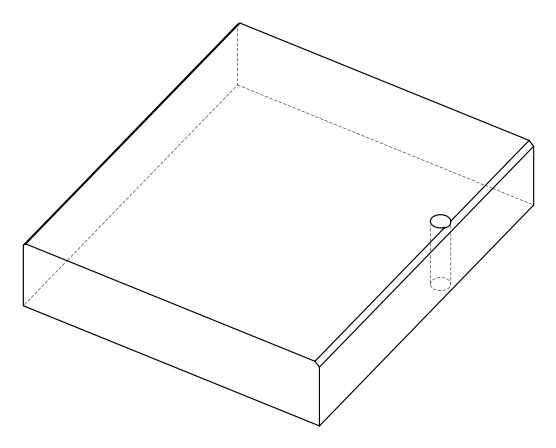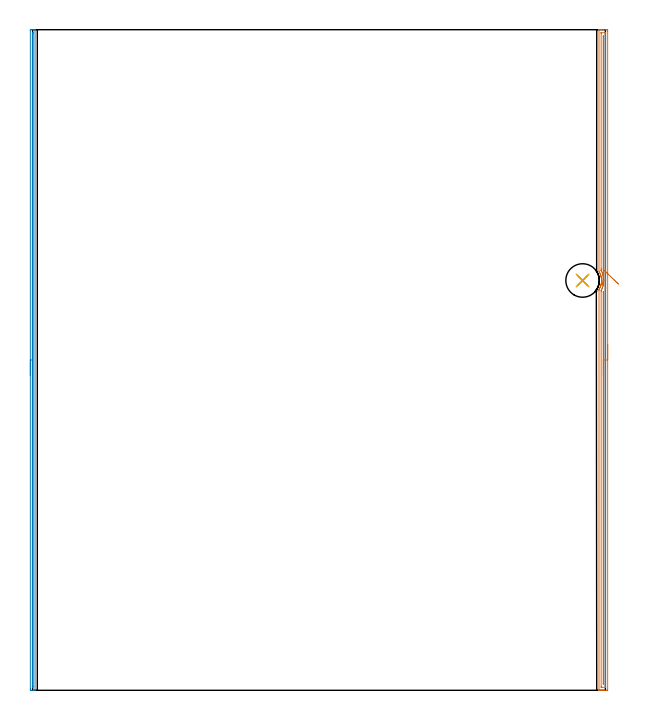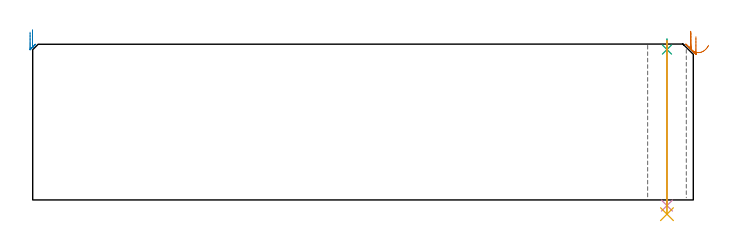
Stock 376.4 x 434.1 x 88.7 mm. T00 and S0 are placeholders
(PLAN: 5 operations, 3 tool changes, 18.5 min)
(1 AREA_MILL | FG_CHAMFER_SURFACE | UGT0205_001 | 10.59 min | 7052 mm3)
(2 AREA_MILL_1 | FG_CHAMFER_SURFACE_1 | UGT0205_001 | 7.09 min | 2086 mm3)
(3 SPOT_DRILL | STEP1HOLE | NXT0321_9005460120000 | 0.05 min | 184 mm3)
(4 DRILL_THROUGH_HOLE_INTO_CENTER | STEP1HOLE | NXT0301_065 | 0.38 min | 5985 mm3)
(5 DRILL_TO_ENLARGE_THROUGH_HOLE | STEP1HOLE | UGT0301_053 | 0.4 min | 27495 mm3)
(TOOL UGT0205_001 | Chamfer Mill 20 x 3 x 45 deg. | D20 FL50 Z2)
(TOOL NXT0321_9005460120000 | NC Spot Drill, 142deg, 12mm, Carbide, Uncoated | D12 PA142 FL30 Z2)
(TOOL NXT0301_065 | Carbide Drill 9.4mm [860.1-0940-075A1-MM 2214] | D9.4 PA140 FL98 Z2)
(TOOL UGT0301_053 | Twist Drill 22 mm | D22 PA118 FL150 Z2)
(OP 1 AREA_MILL)
G17 G21 G94 G90
T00 M6
G54
G17 G0 G90 X377.9 Y227.05 S1061 M3
G43 Z98.7 H0
Z93.
G94 G1 Y227.012 Z92.128 F250.
Y226.898 Z91.263
Y226.709 Z90.412
Y226.447 Z89.58
Y226.113 Z88.774
Y225.71 Z88.
Y225.242 Z87.264
Y224.71 Z86.572
Y224.121 Z85.929
Y223.478 Z85.34
Y222.786 Z84.808
Y222.05 Z84.34
Y221.276 Z83.937
Y220.47 Z83.603
Y219.638 Z83.341
Y218.786 Z83.152
Y217.922 Z83.038
Y217.05 Z83.
X377.899 Y0.631 Z83.001
X377.893 Y0.02 Z83.004
X377.891 Y0.007 Z83.005
X377.283 Y0. Z83.613
X375.497 Z85.398
X374.078 Z86.819
X373.71 Z87.185
X372.708 Z88.192
X372.27 Z88.622
X372.215 Z88.676
X372.203 Y0.008 Z88.688
X372.2 Y0.184 Z88.7
Y262.659
X372.205 Y263.423 Z88.691
X372.219 Y263.455 Z88.679
X372.262 Y263.533 Z88.636
X372.518 Y263.999 Z88.381
X372.751 Y264.427 Z88.145
X372.936 Y264.811 Z87.962
X373.042 Y265.052 Z87.858
X373.106 Y265.199 Z87.793
X373.15 Y265.321 Z87.747
X373.157 Y265.342 Z87.74
X373.199 Y265.468 Z87.698
X373.304 Y265.789 Z87.59
X373.346 Y265.913 Z87.55
X373.412 Y266.113 Z87.484
X373.445 Y266.215 Z87.449
X373.451 Y266.236 Z87.443
X373.57 Y266.661 Z87.327
X373.606 Y266.819 Z87.291
X373.671 Y267.108 Z87.224
X373.737 Y267.461 Z87.162
X373.753 Y267.555 Z87.145
X373.756 Y267.577 Z87.141
X373.817 Y268.002 Z87.082
X373.861 Y268.449 Z87.037
X373.885 Y268.896 Z87.008
X373.886 Y268.919 Z87.007
X373.893 Y269.117 Z87.003
X373.897 Y269.277 Z86.998
X373.898 Y269.287 Z86.997
X373.889 Y269.531 Z87.003
X373.885 Y269.737 Z87.013
X373.883 Y269.79 Z87.014
X373.882 Y269.813 Z87.015
X373.855 Y270.237 Z87.044
X373.846 Y270.326 Z87.053
X373.806 Y270.684 Z87.09
X373.802 Y270.708 Z87.093
X373.776 Y270.891 Z87.121
X373.739 Y271.132 Z87.156
X373.735 Y271.155 Z87.161
X373.717 Y271.26 Z87.183
X373.71 Y271.294 Z87.189
X373.682 Y271.434 Z87.214
X373.653 Y271.578 Z87.24
X373.648 Y271.602 Z87.245
X373.55 Y272.026 Z87.348
X373.462 Y272.346 Z87.437
X373.427 Y272.472 Z87.472
X373.281 Y272.92 Z87.619
X373.106 Y273.402 Z87.793
X372.917 Y273.833 Z87.982
X372.714 Y274.26 Z88.185
X372.473 Y274.704 Z88.425
X372.2 Y275.174 Z88.699
Y433.916 Z88.7
X372.203 Y434.091 Z88.688
X372.214 Y434.094 Z88.677
X372.269 Y434.097 Z88.623
X372.708 Y434.1 Z88.192
X372.975 Z87.925
X373.71 Z87.185
X374.971 Z85.926
X376.39 Z84.506
X377.02 Z83.876
X377.283 Y434.098 Z83.613
X377.891 Y434.093 Z83.005
X377.893 Y434.079 Z83.004
X377.899 Y433.469 Z83.001
X377.9 Y432.851 Z83.
Y217.05
X376.486 Z84.414
X376.485 Y2.324 Z84.415
X376.484 Y2.228 Z84.416
X376.479 Y2.037 Z84.421
X376.475 Y2.008 Z84.425
X376.468 Y2.006 Z84.432
X376.442 Y2.003 Z84.458
X376.39 Y2.001 Z84.51
X374.129 Z86.771
X373.71 Y2.005 Z87.19
X373.651 Y2.009 Z87.249
X373.621 Y2.013 Z87.279
X373.614 Y2.42 Z87.286
X373.615 Y261.86 Z87.285
X373.621 Y262.659 Z87.279
X373.628 Y262.742 Z87.272
X373.71 Y262.906 Z87.19
X373.929 Y263.334 Z86.971
X374.034 Y263.553 Z86.866
X374.213 Y263.944 Z86.687
X374.419 Y264.447 Z86.481
X374.44 Y264.502 Z86.46
X374.456 Y264.546 Z86.444
X374.603 Y264.99 Z86.297
X374.689 Y265.256 Z86.211
X374.715 Y265.342 Z86.185
X374.887 Y265.952 Z86.013
X374.953 Y266.236 Z85.947
X375.049 Y266.684 Z85.851
X375.129 Y267.13 Z85.771
X375.157 Y267.301 Z85.743
X375.177 Y267.451 Z85.723
X375.24 Y268.025 Z85.66
X375.262 Y268.259 Z85.638
X375.306 Y268.98 Z85.594
Y269.012
Y269.11
X375.292 Y269.813 Z85.608
X375.283 Y270.028 Z85.617
X375.231 Y270.708 Z85.669
X375.218 Y270.847 Z85.682
X375.199 Y271.006 Z85.701
X375.109 Y271.602 Z85.791
X375.018 Y272.081 Z85.882
X374.924 Y272.496 Z85.976
X374.719 Y273.274 Z86.181
X374.683 Y273.39 Z86.217
X374.603 Y273.633 Z86.297
X374.368 Y274.285 Z86.532
X374.203 Y274.686 Z86.697
X373.973 Y275.179 Z86.927
X373.71 Y275.711 Z87.19
X373.641 Y275.853 Z87.259
X373.621 Y275.916 Z87.279
X373.618 Y275.978 Z87.282
X373.616 Y276.073 Z87.284
X373.615 Y276.169 Z87.285
X373.614 Y276.968 Z87.286
X373.615 Y431.776 Z87.285
X373.616 Y431.872 Z87.284
X373.621 Y432.063 Z87.279
X373.625 Y432.092 Z87.275
X373.632 Y432.094 Z87.268
X373.658 Y432.097 Z87.242
X373.71 Y432.099 Z87.19
X375.971 Z84.929
X376.39 Y432.095 Z84.51
X376.449 Y432.091 Z84.451
X376.479 Y432.087 Z84.421
X376.486 Y431.68 Z84.414
Y217.05
X375.072 Z85.828
X375.071 Y4.634 Z85.829
X375.067 Y4.208 Z85.833
X375.065 Y4.167 Z85.835
X375.051 Y4.061 Z85.849
X375.035 Y4.208 Z85.865
X375.032 Y4.252 Z85.868
X375.029 Y4.676 Z85.871
Y261.338
X375.031 Y261.765 Z85.869
X375.033 Y261.807 Z85.867
X375.049 Y262.003 Z85.851
X375.065 Y261.765 Z85.835
X375.071 Y261.339 Z85.829
Y261.296
X375.072 Y217.05 Z85.828
Y216.178 Z85.866
Y215.314 Z85.98
Y214.462 Z86.169
Y213.63 Z86.432
Y212.824 Z86.765
Y212.05 Z87.168
Y211.314 Z87.637
Y210.622 Z88.168
Y209.979 Z88.757
Y209.39 Z89.401
Y208.858 Z90.093
Y208.39 Z90.828
Y207.987 Z91.602
Y207.653 Z92.408
Y207.391 Z93.24
Y207.202 Z94.092
Y207.088 Z94.957
Y207.05 Z95.828
G0 Z98.7
X385.126 Y266.83
Z88.101
G1 X384.737 Y267.204 Z87.416
X384.306 Y267.619 Z86.781
X383.836 Y268.07 Z86.2
X383.332 Y268.555 Z85.679
X382.797 Y269.069 Z85.22
X382.236 Y269.61 Z84.828
X381.652 Y270.171 Z84.505
X381.049 Y270.751 Z84.254
X380.434 Y271.343 Z84.077
X379.809 Y271.943 Z83.975
X379.181 Y272.548 Z83.949
X378.553 Y273.151 Z83.999
X377.931 Y273.75 Z84.124
X377.319 Y274.338 Z84.325
X376.722 Y274.912 Z84.599
X376.144 Y275.468 Z84.943
X375.59 Y276. Z85.357
X375.065 Y276.506 Z85.835
X375.049 Y276.521 Z85.851
X375.038 Y276.532 Z85.862
X375.029 Y276.968 Z85.871
Y277.011
Y429.465
X375.033 Y429.892 Z85.867
X375.035 Y429.933 Z85.865
X375.049 Y430.04 Z85.851
X375.065 Y429.892 Z85.835
X375.071 Y429.466 Z85.829
Y429.423
X375.072 Y277.393 Z85.828
X375.069 Y276.968 Z85.831
X375.065 Y276.54 Z85.835
Y276.506
X375.04 Y275.636 Z85.898
X375.016 Y274.775 Z86.036
X374.993 Y273.929 Z86.248
X374.97 Y273.105 Z86.533
X374.948 Y272.309 Z86.89
X374.926 Y271.547 Z87.314
X374.906 Y270.825 Z87.803
X374.887 Y270.148 Z88.353
X374.87 Y269.522 Z88.96
X374.854 Y268.951 Z89.619
X374.84 Y268.439 Z90.326
X374.827 Y267.991 Z91.074
X374.817 Y267.61 Z91.859
X374.808 Y267.299 Z92.674
X374.802 Y267.06 Z93.513
X374.797 Y266.895 Z94.37
X374.794 Y266.806 Z95.238
Y266.792 Z96.11
G0 Z98.7
M5
M2
(OP 2 AREA_MILL_1)
G17 G21 G94 G90
T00 M6
G54
G17 G0 G90 X-1.5 Y207.05 S1061 M3
G43 Z98.7 H0
Z95.6
G94 G1 Y207.088 Z94.728 F250.
Y207.202 Z93.864
Y207.391 Z93.012
Y207.653 Z92.18
Y207.987 Z91.374
Y208.39 Z90.6
Y208.859 Z89.864
Y209.39 Z89.172
Y209.979 Z88.529
Y210.622 Z87.94
Y211.314 Z87.409
Y212.05 Z86.94
Y212.824 Z86.537
Y213.63 Z86.203
Y214.462 Z85.941
Y215.314 Z85.752
Y216.178 Z85.638
Y217.05 Z85.6
Y433.469
X-1.498 Y433.724
X-1.493 Y434.09 Z85.601
X-1.251 Y434.1 Z85.844
X-0.74 Z86.356
X-0.383 Z86.712
X0.127 Z87.223
X0.484 Z87.578
X1.197 Z88.297
X1.395 Z88.494
X1.498 Y434.099 Z88.59
X1.555 Y434.097 Z88.646
X1.597 Y434.09 Z88.688
X1.6 Y433.916 Z88.7
Y0.184
X1.597 Y0.01 Z88.688
X1.499 Y0.002 Z88.591
X1.395 Y0. Z88.494
X1.197 Z88.297
X0.484 Z87.578
X-0.74 Z86.356
X-1.115 Z85.98
X-1.251 Y0.002 Z85.844
X-1.493 Y0.01 Z85.601
X-1.498 Y0.376 Z85.6
X-1.5 Y0.631
Y0.889
Y217.05
X-0.086 Z87.014
X-0.085 Y431.68 Z87.015
X-0.083 Y431.96 Z87.017
X-0.081 Y432.047 Z87.019
X-0.079 Y432.081 Z87.021
X-0.066 Y432.09 Z87.034
X0.081 Y432.096 Z87.181
X0.167 Y432.09 Z87.267
X0.179 Y432.084 Z87.279
X0.181 Y432.056 Z87.281
X0.184 Y431.989 Z87.284
X0.185 Y431.68 Z87.285
X0.186 Y431.373 Z87.286
Y2.727
X0.184 Y2.42 Z87.284
X0.182 Y2.21 Z87.282
X0.179 Y2.03 Z87.279
X0.015 Y2.009 Z87.115
X-0.067 Y2.01 Z87.033
X-0.079 Y2.016 Z87.021
X-0.081 Y2.044 Z87.019
X-0.084 Y2.111 Z87.016
X-0.085 Y2.42 Z87.015
X-0.086 Y2.7 Z87.014
Y217.05
Y217.922 Z87.052
Y218.787 Z87.166
Y219.638 Z87.355
Y220.47 Z87.617
Y221.276 Z87.951
Y222.05 Z88.354
Y222.786 Z88.823
Y223.478 Z89.354
Y224.121 Z89.943
Y224.71 Z90.586
Y225.242 Z91.279
Y225.71 Z92.014
Y226.113 Z92.788
Y226.447 Z93.594
Y226.709 Z94.426
Y226.898 Z95.278
Y227.012 Z96.143
Y227.05 Z97.014
G0 Z98.7
M5
M2
(OP 3 SPOT_DRILL)
G17 G21 G94 G90
T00 M6
G54
G17 G0 G90 X361.4 Y269.3 S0 M3
G43 Z98.7 H0
G94 G81 G98 Z85.7 F250. R91.7
G80
M5
M2
(OP 4 DRILL_THROUGH_HOLE_INTO_CENTER)
G17 G21 G94 G90
T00 M6
G54
G17 G0 G90 X361.4 Y269.3 S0 M3
G43 Z98.7 H1
G94 G73 G98 Z-3.211 F250. Q9.191 R90.7
G80
M5
M2
(OP 5 DRILL_TO_ENLARGE_THROUGH_HOLE)
G17 G21 G94 G90
T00 M6
G54
G17 G0 G90 X361.4 Y269.3 S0 M3
G43 Z98.7 H0
G94 G73 G98 Z-8.109 F250. Q19.362 R90.7
G80
M5
M2
